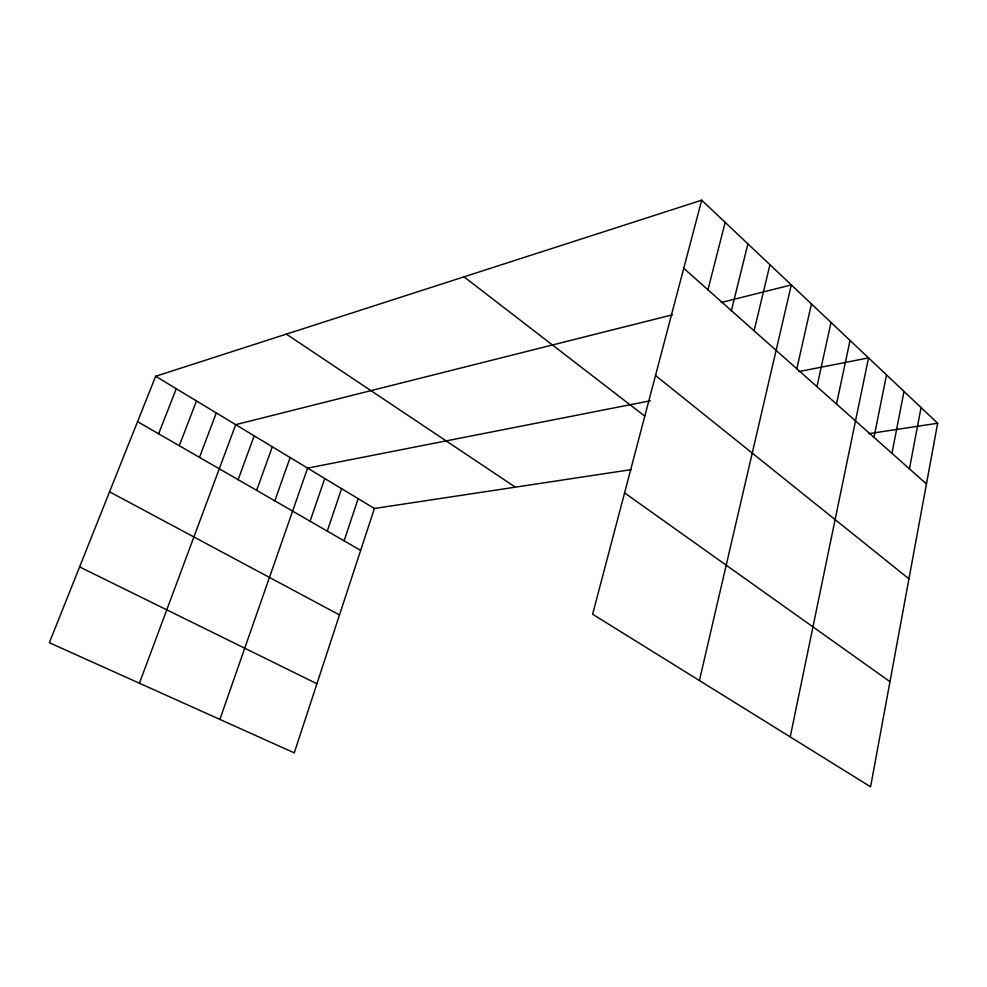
<?xml version="1.0" encoding="UTF-8"?>
<svg xmlns="http://www.w3.org/2000/svg" width="987" height="987" viewBox="0 0 987 987"><rect width="100%" height="100%" fill="white"/><g stroke="black" fill="none" stroke-linecap="round" stroke-linejoin="round"><path stroke-width="1.48" d="M937.65 423.238L870.583 786.812L592.619 614.222L701.695 200.188L937.65 423.238L868.708 433.675M909.434 468.85L921.056 407.557M891.952 453.317L904.018 391.444M873.976 437.352L886.523 374.9M790.217 736.919L868.535 357.899L798.804 371.593M836.507 404.041L850.041 340.416M816.952 386.67L831.017 322.441M796.83 368.78L811.45 303.947M699.413 680.536L791.315 284.91L721.213 302.54M754.105 330.805L769.934 264.701M731.392 310.621L747.899 243.863M707.95 289.796L725.161 222.371M631.433 469.59L374.394 508.49L294.262 752.871L49.35 642.722L155.662 376.269L701.695 200.188M344.105 540.827L358.145 498.669M327.252 531.105L341.601 488.664M310.091 521.198L324.76 478.485M219.879 719.424L307.611 468.122L650.297 400.784M274.793 500.828L290.141 457.561M256.645 490.354L272.338 446.803M238.138 479.682L254.202 435.835M139.426 683.238L235.72 424.657L672.357 314.828M199.473 457.363L216.301 412.924M179.252 445.705L196.499 400.944M158.623 433.799L176.291 388.73M79.589 566.92L316.926 683.744M109.557 491.81L339.491 614.926M137.563 421.646L360.65 550.376M155.662 376.269L374.394 508.49M286.366 334.124L515.362 487.159M624.586 492.895L889.978 681.672M464.001 276.841L644.647 416.02M655.504 375.492L908.941 578.838M683.757 268.279L926.448 483.975"/></g></svg>
